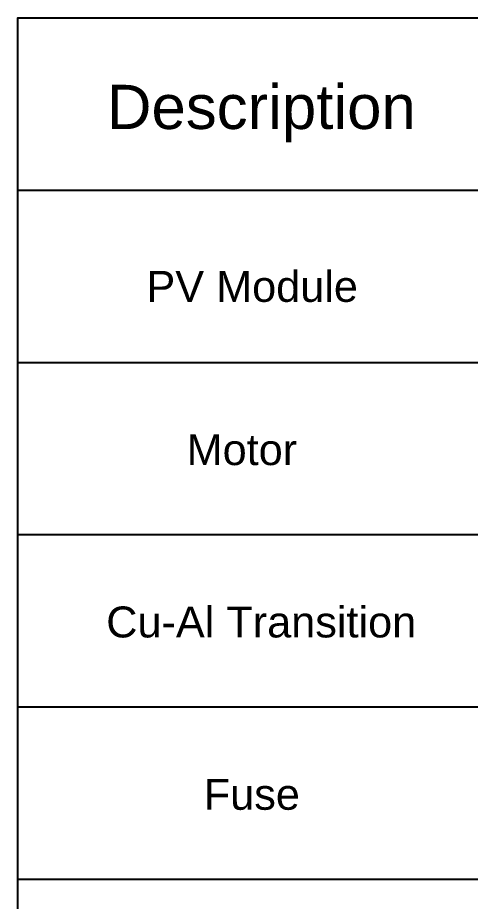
# Model space of a CAD drawing. Header units: millimetres. Extents: x 5106 to 6716, y 1990 to 3063.
# Drawn here: x 6338.6 to 6410.1, y 2619.9 to 2759.7 of the extents above; entities that cross this region are included whole.
import ezdxf

# ---------------------------------------------------------------- set-up
doc = ezdxf.new("R2010")
doc.units = ezdxf.units.MM
doc.styles.get("Standard").update_dxf_attribs({"font": 'arial.ttf'})

msp = doc.modelspace()

# ---------------------------------------------------------------- linework, layer by layer
for points in [[(6471.09, 2759.65), (6471.09, 2459.8), (6338.62, 2459.8), (6338.62, 2759.65), (6411.66, 2759.65)], [(6338.62, 2732.39), (6471.09, 2732.39)], [(6338.62, 2705.13), (6471.09, 2705.13)], [(6338.62, 2677.88), (6471.09, 2677.88)], [(6338.62, 2650.62), (6471.09, 2650.62)], [(6338.62, 2623.36), (6471.09, 2623.36)]]:
    msp.add_lwpolyline(points)

# ---------------------------------------------------------------- texts
at = {"attachment_point": 1}
for s, width, gutter_width, heights, insert, char_height in [('{\\fArial|b0|i0|c0|p34;Description}', 34.6139, 48.51, [12.22], (6352.71, 2749.03), 6.9858), ('{\\fArial|b0|i0|c0|p34;PV Module}', 76.6033, 33.96, [8.55], (6358.96, 2719.59), 4.8901), ('{\\fArial|b0|i0|c0|p34;Motor}', 34.6139, 48.51, [12.22], (6365.31, 2693.77), 4.8901), ('{\\fArial|b0|i0|c0|p34;Cu-Al Transition}', 174.9626, 48.51, [12.22], (6352.61, 2666.51), 4.8901), ('{\\fArial|b0|i0|c0|p34;Fuse}', 34.6139, 48.51, [12.22], (6368.02, 2639.25), 4.8901)]:
    msp.add_mtext_dynamic_manual_height_columns(s, width=width, gutter_width=gutter_width, heights=heights, dxfattribs=dict(at, insert=insert, char_height=char_height))

doc.saveas('drawing.dxf')
